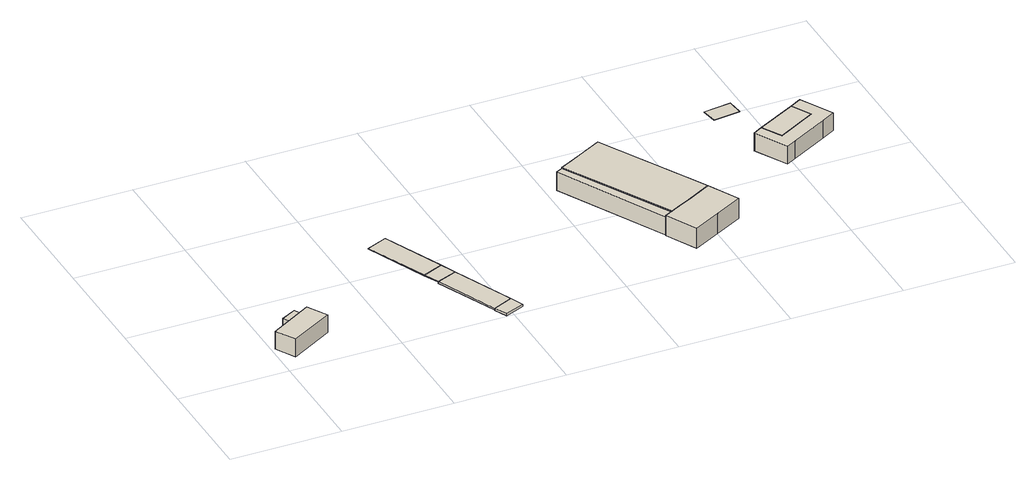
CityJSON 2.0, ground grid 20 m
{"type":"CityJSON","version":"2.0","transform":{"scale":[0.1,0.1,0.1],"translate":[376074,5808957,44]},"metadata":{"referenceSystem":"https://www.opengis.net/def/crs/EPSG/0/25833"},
"CityObjects":{
"building1":{"type":"Building","attributes":{"Gemeindeschluessel":"11000006","BezugspunktDach":"2200","function":"31001_3210","measuredHeight":3.86,"storeysAboveGround":1},"address":[{"country":"Germany","locality":"Berlin","thoroughfareNumber":"3 (7)","thoroughfareName":"Stahnsdorfer Damm"}],"geometry":[{"type":"Solid","lod":"1","boundaries":[[[[0,1,2,3]],[[4,5,6,7]],[[4,7,3,2]],[[5,4,2,1]],[[6,5,1,0]],[[7,6,0,3]]]]}]},
"building2":{"type":"Building","attributes":{"Gemeindeschluessel":"11000006","BezugspunktDach":"2200","function":"51009_1610","measuredHeight":2.47,"storeysAboveGround":0},"address":[{"country":"Germany","locality":"Berlin"}],"geometry":[{"type":"Solid","lod":"1","boundaries":[[[[8,9,10,11]],[[12,13,14,15]],[[12,15,11,10]],[[13,12,10,9]],[[14,13,9,8]],[[15,14,8,11]]]]}]},
"building3":{"type":"Building","attributes":{"Gemeindeschluessel":"11000006","BezugspunktDach":"2200","function":"31001_3210","measuredHeight":0.113,"storeysAboveGround":1},"address":[{"country":"Germany","locality":"Berlin","thoroughfareNumber":"3 (5)","thoroughfareName":"Stahnsdorfer Damm"}],"geometry":[{"type":"Solid","lod":"1","boundaries":[[[[16,17,18,19]],[[20,21,22,23]],[[20,23,19,18]],[[21,20,18,17]],[[22,21,17,16]],[[23,22,16,19]]]]}]},
"building4":{"type":"Building","attributes":{"Gemeindeschluessel":"11000006","BezugspunktDach":"2200","function":"51009_1610","measuredHeight":0.11,"storeysAboveGround":0},"address":[{"country":"Germany","locality":"Berlin"}],"geometry":[{"type":"Solid","lod":"1","boundaries":[[[[24,25,17,16]],[[21,26,27,22]],[[21,22,16,17]],[[26,21,17,25]],[[27,26,25,24]],[[22,27,24,16]]]]}]},
"building5":{"type":"Building","attributes":{"Gemeindeschluessel":"11000006","BezugspunktDach":"2200","function":"31001_3210","measuredHeight":0.262,"storeysAboveGround":1},"address":[{"country":"Germany","locality":"Berlin","thoroughfareNumber":"3 (6)","thoroughfareName":"Stahnsdorfer Damm"}],"geometry":[{"type":"Solid","lod":"1","boundaries":[[[[28,29,25,24]],[[30,31,32,33]],[[30,33,24,25]],[[31,30,25,29]],[[32,31,29,28]],[[33,32,28,24]]]]}]},
"building6":{"type":"Building","attributes":{"Gemeindeschluessel":"11000006","BezugspunktDach":"2200","function":"51009_1610","measuredHeight":0.416,"storeysAboveGround":0},"address":[{"country":"Germany","locality":"Berlin"}],"geometry":[{"type":"Solid","lod":"1","boundaries":[[[[34,35,29,28]],[[36,37,38,39]],[[36,39,28,29]],[[37,36,29,35]],[[38,37,35,34]],[[39,38,34,28]]]]}]},
"building7":{"type":"Building","attributes":{"Gemeindeschluessel":"11000006","BezugspunktDach":"2200","function":"51009_1610","measuredHeight":3.52,"storeysAboveGround":0},"address":[{"country":"Germany","locality":"Berlin"}],"geometry":[{"type":"Solid","lod":"1","boundaries":[[[[40,41,42,43]],[[44,45,46,47]],[[44,47,43,42]],[[45,44,42,41]],[[46,45,41,40]],[[47,46,40,43]]]]}]},
"building8":{"type":"Building","attributes":{"Gemeindeschluessel":"11000006","BezugspunktDach":"2200","function":"31001_1223","measuredHeight":3.96,"storeysAboveGround":1},"address":[{"country":"Germany","locality":"Berlin","thoroughfareNumber":"3 (4)","thoroughfareName":"Stahnsdorfer Damm"}],"geometry":[{"type":"Solid","lod":"1","boundaries":[[[[48,49,50,51,52,53,54,55]],[[56,57,58,59,60,61,62,63]],[[56,63,55,54]],[[57,56,54,53]],[[58,57,53,52]],[[59,58,52,51]],[[60,59,51,50]],[[61,60,50,49]],[[62,61,49,48]],[[63,62,48,55]]]]}]},
"building9":{"type":"Building","attributes":{"Gemeindeschluessel":"11000006","BezugspunktDach":"2200","function":"51009_1610","measuredHeight":4.34,"storeysAboveGround":0},"address":[{"country":"Germany","locality":"Berlin"}],"geometry":[{"type":"Solid","lod":"1","boundaries":[[[[64,65,66,51,67,48,68]],[[62,69,59,70,71,72,73]],[[62,73,68,48]],[[69,62,48,67]],[[59,69,67,51]],[[70,59,51,66]],[[71,70,66,65]],[[72,71,65,64]],[[73,72,64,68]]]]}]},
"building10":{"type":"Building","attributes":{"Gemeindeschluessel":"11000006","BezugspunktDach":"2200","function":"51009_1610","measuredHeight":0.101,"storeysAboveGround":0},"address":[{"country":"Germany","locality":"Berlin"}],"geometry":[{"type":"Solid","lod":"1","boundaries":[[[[74,75,76,77]],[[78,79,80,81]],[[78,81,77,76]],[[79,78,76,75]],[[80,79,75,74]],[[81,80,74,77]]]]}]},
"building11":{"type":"Building","attributes":{"Gemeindeschluessel":"11000006","BezugspunktDach":"2200","function":"31001_2700","measuredHeight":3.29,"storeysAboveGround":1},"address":[{"country":"Germany","locality":"Berlin","thoroughfareNumber":"3 (9)","thoroughfareName":"Stahnsdorfer Damm"}],"geometry":[{"type":"Solid","lod":"1","boundaries":[[[[82,83,84,85]],[[86,87,88,89]],[[86,89,85,84]],[[87,86,84,83]],[[88,87,83,82]],[[89,88,82,85]]]]}]},
"building12":{"type":"Building","attributes":{"Gemeindeschluessel":"11000006","BezugspunktDach":"2200","function":"51009_1610","measuredHeight":3.32,"storeysAboveGround":0},"address":[{"country":"Germany","locality":"Berlin"}],"geometry":[{"type":"Solid","lod":"1","boundaries":[[[[90,91,92,93,94,84,83,82,85,95]],[[96,97,98,99,100,101,102,103,104,105]],[[96,105,95,85]],[[97,96,85,82]],[[98,97,82,83]],[[99,98,83,84]],[[100,99,84,94]],[[101,100,94,93]],[[102,101,93,92]],[[103,102,92,91]],[[104,103,91,90]],[[105,104,90,95]]]]}]}
},
"vertices":[
[26,33,43],[104,77,43],[83,113,43],[6,68,43],[83,113,9],[104,77,9],[26,33,9],[6,68,9],
[49,93,34],[75,108,34],[66,125,34],[39,110,34],[66,125,9],[75,108,9],[49,93,9],[39,110,9],
[316,163,12],[353,179,12],[305,290,12],[268,274,12],[305,290,11],[353,179,11],[316,163,11],[268,274,11],
[328,136,12],[365,151,12],[365,151,11],[328,136,11],
[377,25,12],[413,41,12],[365,151,9],[413,41,9],[377,25,9],[328,136,9],
[388,2,12],[423,17,12],[413,41,8],[423,17,8],[388,2,8],[377,25,8],
[719,105,49],[734,113,49],[628,307,49],[616,301,49],[628,307,14],[734,113,14],[719,105,14],[616,301,14],
[734,113,51],[752,123,51],[777,135,51],[819,158,51],[713,352,51],[670,329,51],[646,316,51],[628,307,51],[646,316,13],[670,329,13],[713,352,13],[819,158,13],[777,135,13],[752,123,13],[734,113,13],[628,307,13],
[748,49,51],[798,75,51],[848,102,51],[769,131,51],[719,105,51],[769,131,13],[848,102,13],[798,75,13],[748,49,13],[719,105,13],
[933,379,18],[981,385,18],[978,414,18],[929,408,18],[978,414,17],[981,385,17],[933,379,17],[929,408,17],
[992,246,49],[1062,285,49],[1043,320,49],[972,282,49],[1043,320,16],[1062,285,16],[992,246,16],[972,282,16],
[987,213,49],[1005,223,49],[1072,260,49],[1096,273,49],[1064,332,49],[955,272,49],[972,282,15],[992,246,15],[1062,285,15],[1043,320,15],[1064,332,15],[1096,273,15],[1072,260,15],[1005,223,15],[987,213,15],[955,272,15]
]}
